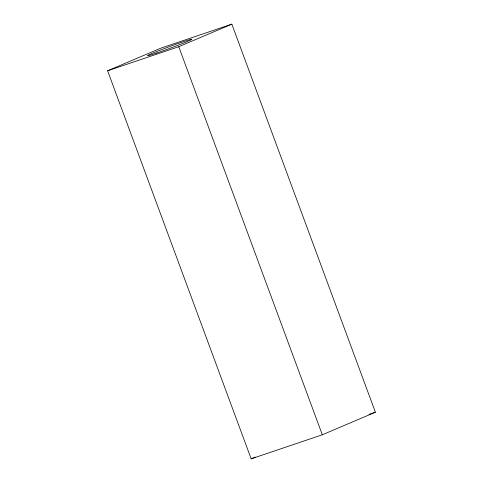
<?xml version="1.0" encoding="UTF-8"?>
<svg xmlns="http://www.w3.org/2000/svg" width="483" height="483" viewBox="0 0 483 483"><rect width="100%" height="100%" fill="white"/><g stroke="black" fill="none" stroke-linecap="round" stroke-linejoin="round"><path stroke-width="0.72" d="M107.612 70.784L160.688 48.215L231.84 24.15L375.388 412.216L322.312 434.785L251.16 458.85L107.612 70.784L178.758 46.718L231.84 24.15M251.16 458.85L255.296 457.093M368.988 414.378L375.388 412.216M178.758 46.718L322.312 434.785M156.456 53.112A23.661 0.869 -20.3 0 0 191.763 39.437A23.661 0.869 -20.3 0 0 160.954 49.858A23.661 0.869 -20.3 0 0 156.456 53.112"/></g></svg>
